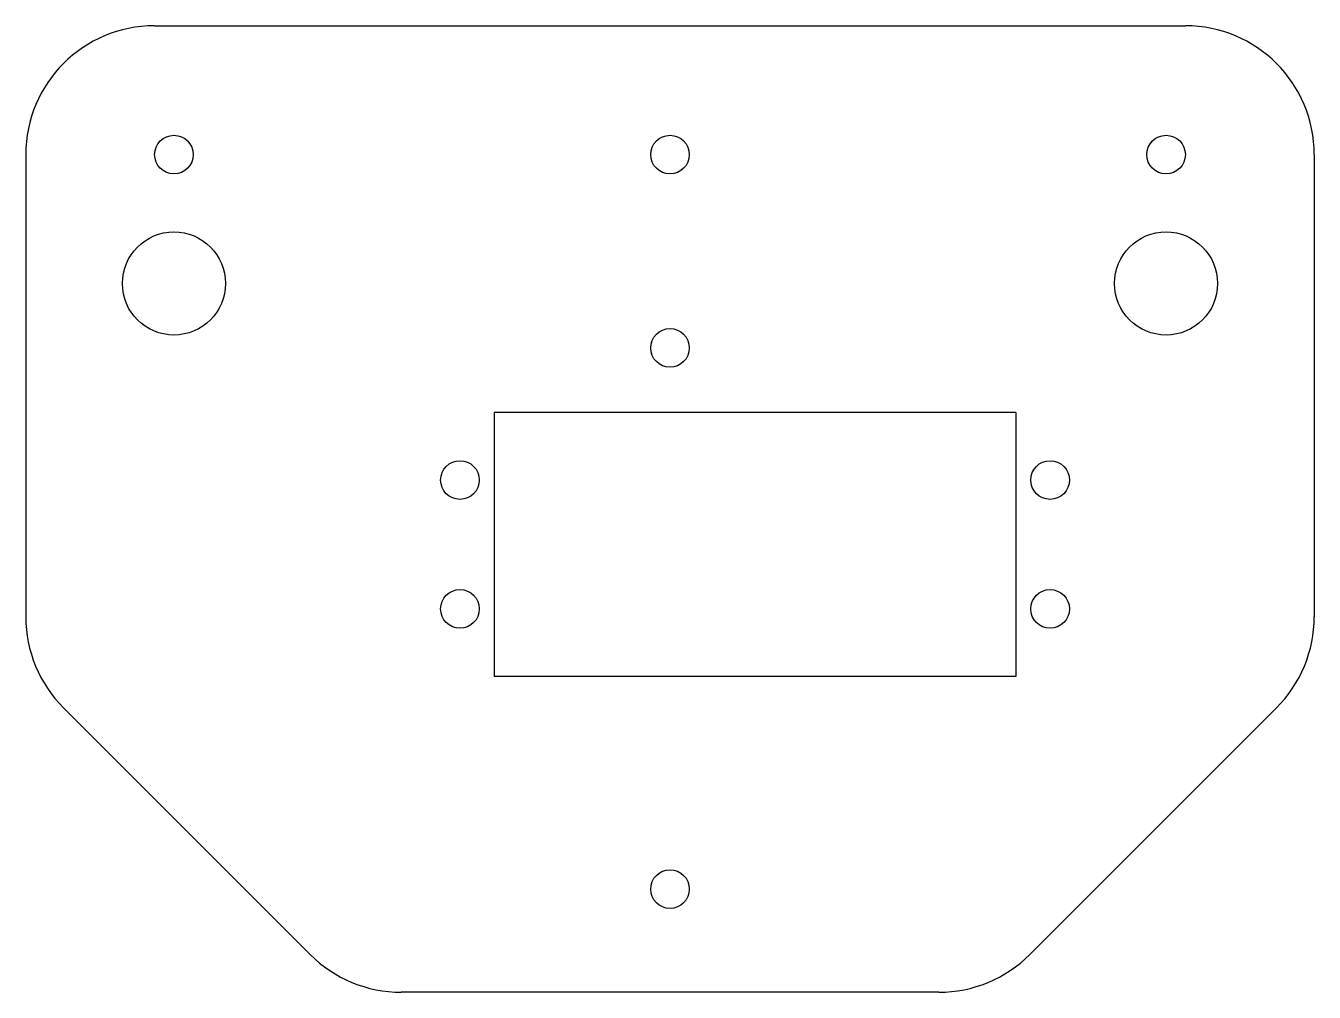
# Model space of a CAD drawing. Header units: millimetres. Extents: x -50 to 50, y -38 to 38.
import ezdxf

# ---------------------------------------------------------------- set-up
doc = ezdxf.new("R2010")
doc.units = ezdxf.units.MM

msp = doc.modelspace()

# ---------------------------------------------------------------- linework, layer by layer
at = {"color": 7, "linetype": 'Continuous', "lineweight": 25}
for p, q in [((-40, 37.5), (40, 37.5)), ((-50, 27.5), (-50, -8.36)), ((50, 27.5), (50, -8.36)), ((-13.65, 7.5), (-13.65, -13)), ((26.85, 7.5), (-13.65, 7.5)), ((26.85, 7.5), (26.85, -13)), ((26.85, -13), (-13.65, -13)), ((-47.07, -15.43), (-27.93, -34.57)), ((47.07, -15.43), (27.93, -34.57)), ((20.86, -37.5), (-20.86, -37.5))]:
    msp.add_line(p, q, dxfattribs=at)
for centre, radius in [((0, 27.5), 1.5), ((-38.5, 27.5), 1.5), ((38.5, 27.5), 1.5), ((-38.5, 17.5), 4), ((38.5, 17.5), 4), ((0, 12.5), 1.5), ((-16.3, 2.25), 1.5), ((29.5, 2.25), 1.5), ((-16.3, -7.75), 1.5), ((29.5, -7.75), 1.5), ((0, -29.5), 1.5)]:
    msp.add_circle(centre, radius, dxfattribs=at)
for centre, start, end in [((-40, 27.5), 90, 180), ((40, 27.5), 0, 90), ((-40, -8.36), 180, 225), ((40, -8.36), 315, 0), ((-20.86, -27.5), 225, 270), ((20.86, -27.5), 270, 315)]:
    msp.add_arc(centre, 10, start, end, dxfattribs=at)

doc.saveas('drawing.dxf')
